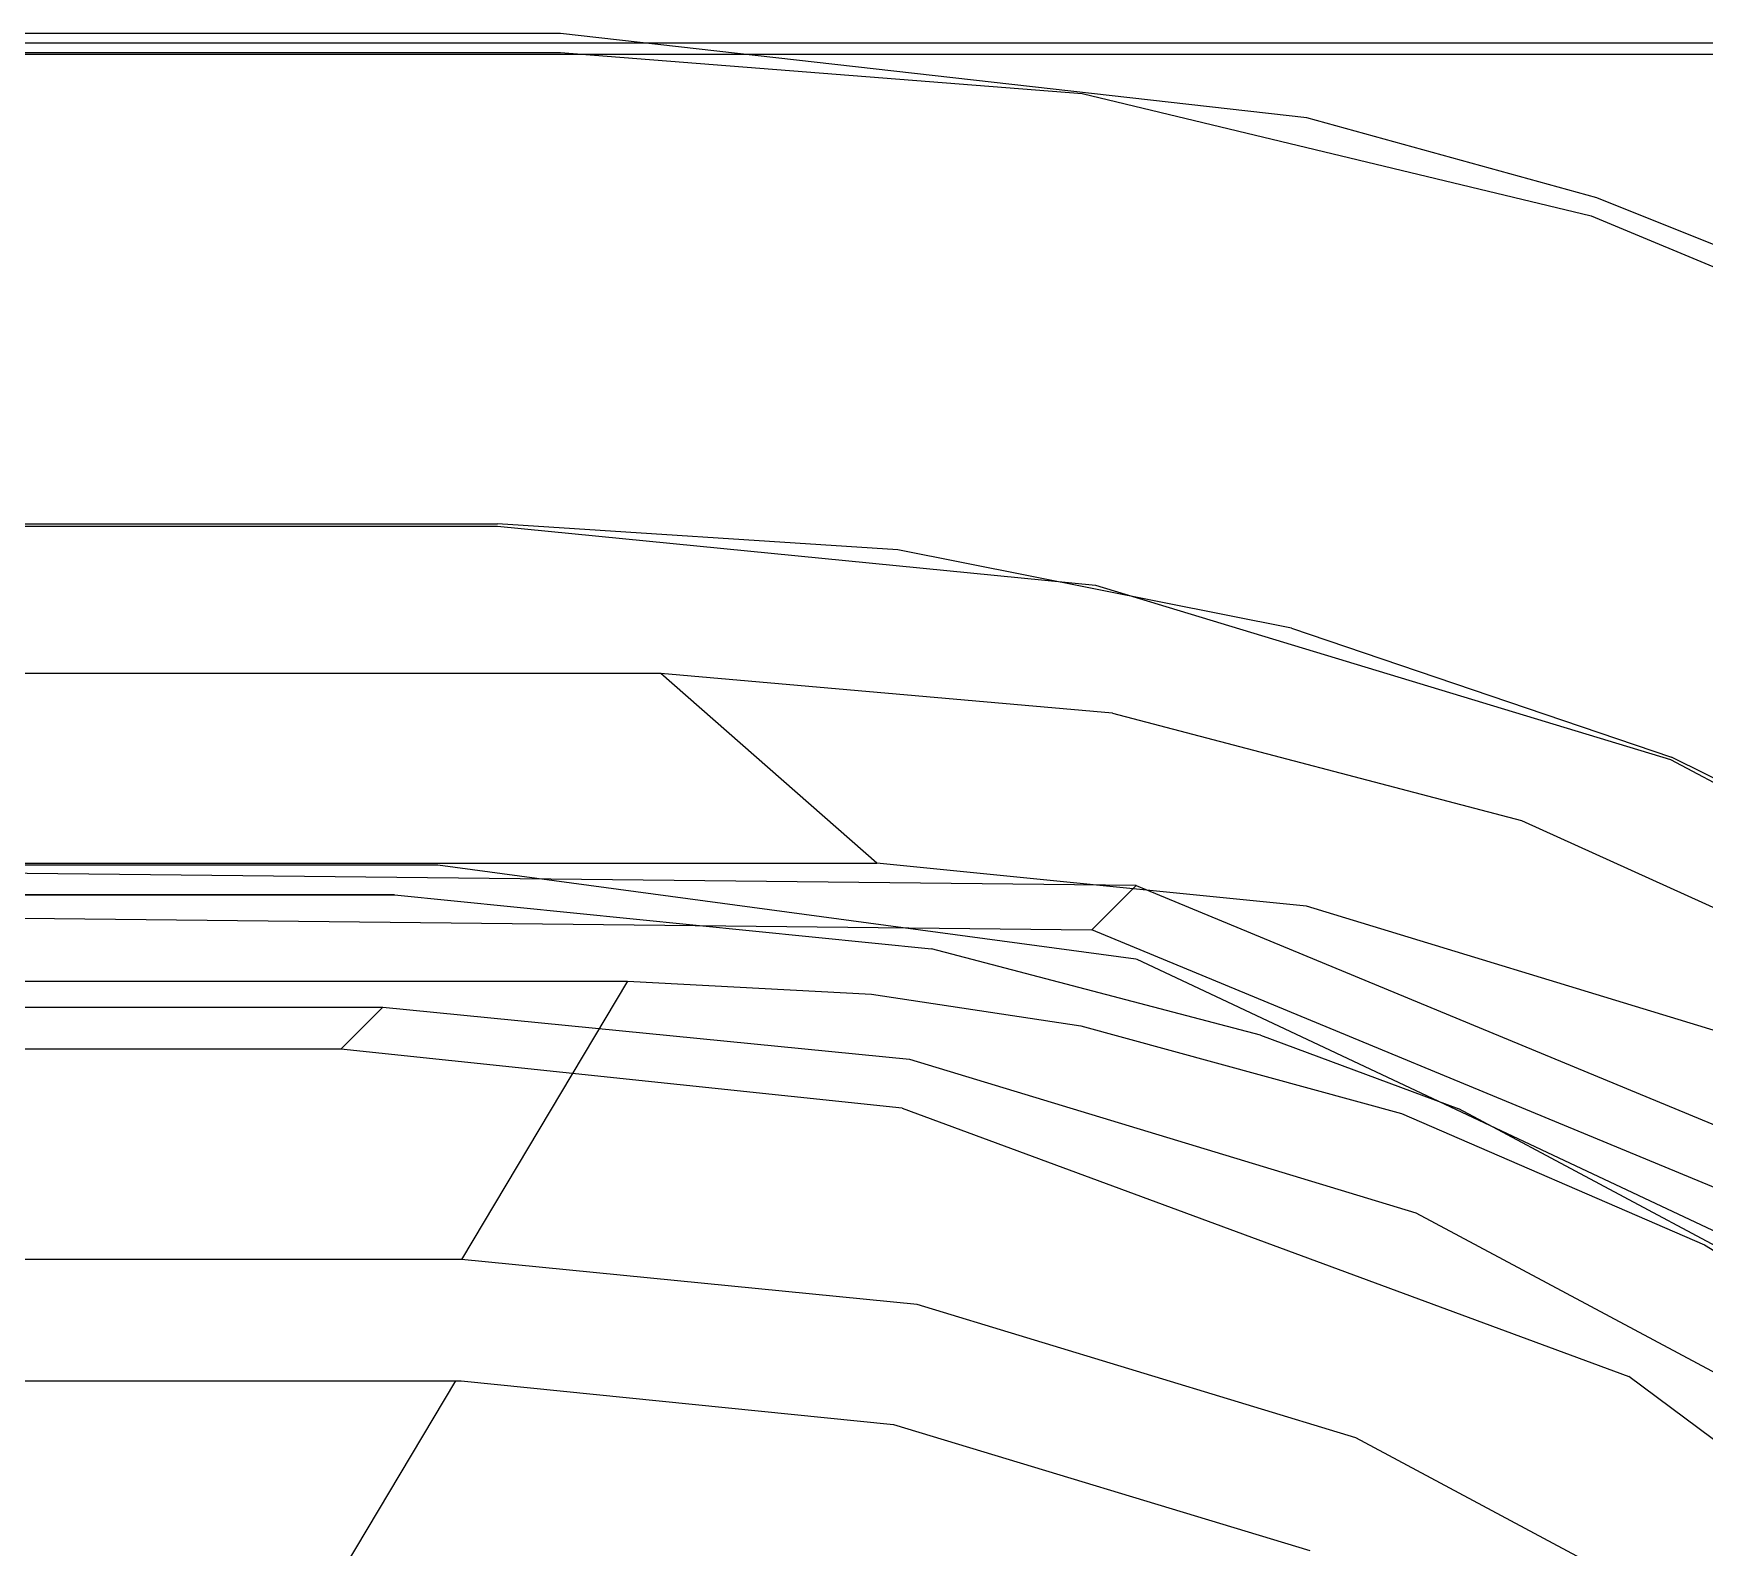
# Model space of a CAD drawing. Extents: x 0 to 153, y -230 to 0.
# Drawn here: x 114.8 to 131.28, y -14.84 to 0.1 of the extents above; entities that cross this region are included whole.
import ezdxf

# ---------------------------------------------------------------- set-up
doc = ezdxf.new("R2010")
doc.units = 0
doc.header["$MEASUREMENT"] = 0
for name, color, linetype in [('Layer1', 252, 'CONTINUOUS'), ('Layer2', 252, 'CONTINUOUS'), ('Layer3', 254, 'CONTINUOUS')]:
    doc.layers.add(name, color=color, linetype=linetype)

msp = doc.modelspace()

# ---------------------------------------------------------------- linework, layer by layer
at = {"layer": 'Layer1', "linetype": 'Continuous'}
for points, invisible_edges in [([(149.997, -0.107, 207.725), (149.997, 0, 219.989), (3.003, 0, 220), (3.003, -0.107, 207.736)], 5), ([(3.003, -0.074, 220.376), (3.003, 0, 219.989), (149.997, 0, 219.989), (149.997, -0.074, 220.376)], 15), ([(149.997, -0.291, 220.705), (149.997, -0.074, 220.376), (3.003, -0.074, 220.376), (3.003, -0.291, 220.705)], 15), ([(3.003, -0.164, 207.4), (3.003, -0.107, 207.736), (149.997, -0.107, 207.725), (149.997, -0.164, 207.4)], 15), ([(3.003, -0.336, 207.106), (3.003, -0.164, 207.4), (149.997, -0.164, 207.4), (149.997, -0.336, 207.095)], 15), ([(3.003, -0.618, 220.924), (3.003, -0.291, 220.705), (149.997, -0.291, 220.705), (149.997, -0.618, 220.924)], 15), ([(149.997, -0.495, 206.94), (149.997, -0.336, 207.095), (3.003, -0.336, 207.106), (3.003, -0.495, 206.952)], 15), ([(3.003, -0.902, 206.751), (3.003, -0.495, 206.952), (149.997, -0.495, 206.94), (149.996, -0.902, 206.762)], 15), ([(3.003, -0.618, 220.924), (3.003, -1.004, 221.002), (149.997, -1.004, 221.002), (149.997, -0.618, 220.924)], 15), ([(149.996, -0.902, 206.762), (147.117, -5.361, 205.804), (5.883, -5.361, 205.804), (3.003, -0.902, 206.751)], 15), ([(34.211, -6.375, 221.002), (118.789, -6.375, 221.002), (149.997, -1.004, 221.002), (3.003, -1.004, 221.002)], 15), ([(149.997, -1.004, 221.002), (149.997, -1.004, 221.002), (118.789, -6.375, 221.002), (127.189, -7.675, 221.002)], 15), ([(149.997, -1.004, 221.002), (151.728, -2.004, 221.002), (135.019, -11.601, 221.002), (127.189, -7.675, 221.002)], 15), ([(147.117, -5.361, 205.804), (118.789, -6.1, 202.628), (34.211, -6.1, 202.628), (5.883, -5.361, 205.804)], 15), ([(118.789, -6.1, 202.628), (123.322, -8.72, 202.307), (147.117, -5.361, 205.804)], 15), ([(123.322, -8.72, 202.307), (126.34, -9.35, 202.307), (147.117, -5.361, 205.804)], 15), ([(126.34, -9.35, 202.307), (131.504, -11.864, 201.996), (132.456, -12.29, 201.924), (147.117, -5.361, 205.804)], 15), ([(118.789, -6.1, 202.628), (119.639, -8.365, 191.324), (33.36, -8.405, 191.324), (34.211, -6.1, 202.628)], 15), ([(118.788, -8.11, 221.002), (118.789, -6.1, 202.628), (34.211, -6.1, 202.628), (34.212, -8.11, 221.002)], 15), ([(118.789, -6.1, 202.628), (125.674, -9.037, 221.002), (118.788, -8.11, 221.002)], 13), ([(125.675, -9.035, 221.002), (118.789, -6.102, 202.628), (120.421, -8.412, 192.206), (121.766, -8.553, 189.905)], 15), ([(118.789, -6.102, 202.628), (120.421, -8.412, 192.206), (119.639, -8.365, 191.324)], 15), ([(118.789, -6.375, 221.002), (118.788, -8.11, 221.002), (34.212, -8.11, 221.002), (34.211, -6.375, 221.002)], 13), ([(127.189, -7.675, 221.002), (125.674, -9.037, 221.002), (118.788, -8.11, 221.002), (118.789, -6.375, 221.002)], 15), ([(135.019, -11.601, 221.002), (133.793, -12.859, 221.002), (125.674, -9.037, 221.002), (127.189, -7.675, 221.002)], 15), ([(31.653, -8.794, 178.624), (33.36, -8.405, 191.324), (119.639, -8.365, 191.324), (121.345, -8.794, 178.624)], 15), ([(120.421, -8.412, 192.206), (119.639, -8.365, 191.324), (120.192, -8.487, 188.657)], 15), ([(121.346, -8.794, 178.624), (120.588, -8.571, 185.914), (120.192, -8.487, 188.657), (119.639, -8.365, 191.324)], 15), ([(120.421, -8.412, 192.206), (121.766, -8.553, 189.905), (120.192, -8.487, 188.657)], 15), ([(121.766, -8.553, 189.905), (120.192, -8.487, 188.657), (120.588, -8.571, 185.914)], 15), ([(120.588, -8.571, 185.914), (123.204, -8.797, 185.933), (121.766, -8.553, 189.905)], 15), ([(123.204, -8.797, 185.933), (120.588, -8.571, 185.914), (121.346, -8.794, 178.624)], 15), ([(121.766, -8.553, 189.905), (121.766, -8.553, 189.905), (125.675, -9.035, 221.002), (127.268, -10.027, 166.833)], 15), ([(31.653, -8.794, 178.624), (30.817, -9.53, 154.552), (122.182, -9.53, 154.552), (121.345, -8.794, 178.624)], 15), ([(123.204, -8.797, 185.933), (124.953, -9.227, 178.953), (121.346, -8.794, 178.624)], 15), ([(121.346, -8.794, 178.624), (127.268, -10.027, 166.833), (124.953, -9.227, 178.953)], 15), ([(121.346, -8.794, 178.624), (127.268, -10.027, 166.833), (123.437, -9.228, 166.543)], 15), ([(121.346, -8.794, 178.624), (122.183, -9.53, 154.552), (123.437, -9.228, 166.543)], 15), ([(125.675, -9.035, 221.002), (133.794, -12.857, 221.002), (127.268, -10.027, 166.833)], 14), ([(123.437, -9.228, 166.543), (125.158, -9.745, 154.44), (122.183, -9.53, 154.552)], 15), ([(123.437, -9.228, 166.543), (127.268, -10.027, 166.833), (125.158, -9.745, 154.44)], 15), ([(30.097, -10.265, 130.479), (122.903, -10.265, 130.479), (122.182, -9.53, 154.552), (30.817, -9.53, 154.552)], 15), ([(122.183, -9.53, 154.552), (124.792, -9.695, 154.46), (123.018, -10.265, 130.48), (122.903, -10.265, 130.479)], 15), ([(123.018, -10.265, 130.48), (125.431, -10.415, 130.523), (124.792, -9.695, 154.46)], 15), ([(124.792, -9.695, 154.46), (125.158, -9.745, 154.44), (125.431, -10.415, 130.523)], 15), ([(127.268, -10.027, 166.833), (129.145, -10.886, 154.7), (125.158, -9.745, 154.44)], 15), ([(125.431, -10.415, 130.523), (126.602, -10.597, 130.542), (125.158, -9.745, 154.44)], 15), ([(125.158, -9.745, 154.44), (127.546, -10.797, 130.555), (126.602, -10.597, 130.542)], 15), ([(127.546, -10.797, 130.555), (127.912, -10.888, 130.564), (125.158, -9.745, 154.44)], 15), ([(125.158, -9.745, 154.44), (129.145, -10.886, 154.7), (127.912, -10.888, 130.564)], 15), ([(127.268, -10.027, 166.833), (129.145, -10.886, 154.7), (133.794, -12.857, 221.002)], 15), ([(120.692, -11.451, 127.219), (122.903, -10.265, 130.479), (30.097, -10.265, 130.479), (32.306, -11.451, 127.219)], 15), ([(122.903, -10.265, 130.479), (120.693, -11.451, 127.219), (122.902, -11.598, 126.817)], 15), ([(123.018, -10.265, 130.48), (122.903, -10.265, 130.479), (122.902, -11.598, 126.817), (123.471, -11.682, 126.609)], 15), ([(125.431, -10.415, 130.523), (123.018, -10.265, 130.48), (123.471, -11.682, 126.609)], 15), ([(125.431, -10.415, 130.523), (126.602, -10.597, 130.542), (123.471, -11.682, 126.609)], 15), ([(126.602, -10.597, 130.542), (127.103, -12.61, 125.414), (123.471, -11.682, 126.609), (126.602, -10.597, 130.542)], 15), ([(126.602, -10.597, 130.542), (127.546, -10.797, 130.555), (127.103, -12.61, 125.414)], 15), ([(127.546, -10.797, 130.555), (128.338, -12.041, 127.853), (127.103, -12.61, 125.414)], 15), ([(127.546, -10.797, 130.555), (127.912, -10.888, 130.564), (128.338, -12.041, 127.853)], 15), ([(127.912, -10.888, 130.564), (130.988, -12.055, 130.673), (129.145, -10.886, 154.7)], 15), ([(127.912, -10.888, 130.564), (129.28, -12.385, 127.853), (130.988, -12.055, 130.673)], 15), ([(127.912, -10.888, 130.564), (128.338, -12.041, 127.853), (129.28, -12.385, 127.853)], 15), ([(133.794, -12.857, 221.002), (129.145, -10.886, 154.7), (133.34, -13.502, 130.704)], 15), ([(129.145, -10.886, 154.7), (133.34, -13.502, 130.704), (131.997, -12.62, 130.704)], 15), ([(131.997, -12.62, 130.704), (130.988, -12.055, 130.673), (129.145, -10.886, 154.7)], 15), ([(119.13, -14.068, 88.323), (33.868, -14.068, 88.323), (32.306, -11.451, 127.219), (120.692, -11.451, 127.219)], 15), ([(122.902, -11.598, 126.817), (120.692, -11.451, 127.219), (119.907, -12.766, 107.675)], 15), ([(122.902, -11.598, 126.817), (123.471, -11.682, 126.609), (119.907, -12.766, 107.675)], 15), ([(123.076, -13.017, 107.565), (119.907, -12.766, 107.675), (123.471, -11.682, 126.609)], 15), ([(123.471, -11.682, 126.609), (123.076, -13.017, 107.565), (126.328, -13.798, 107.487)], 15), ([(126.328, -13.798, 107.487), (123.471, -11.682, 126.609), (127.103, -12.61, 125.414)], 15), ([(128.338, -12.041, 127.853), (128.232, -13.039, 125.147), (127.103, -12.61, 125.414)], 15), ([(128.338, -12.041, 127.853), (129.28, -12.385, 127.853), (128.232, -13.039, 125.147)], 15), ([(130.988, -12.055, 130.673), (129.28, -12.385, 127.853), (130.619, -14.168, 125.063)], 15), ([(130.988, -12.055, 130.673), (131.997, -12.62, 130.704), (130.619, -14.168, 125.063)], 15), ([(129.28, -12.385, 127.853), (128.232, -13.039, 125.147), (130.619, -14.168, 125.063)], 15), ([(127.103, -12.61, 125.414), (128.232, -13.039, 125.147), (126.328, -13.798, 107.487)], 15), ([(131.997, -12.62, 130.704), (133.422, -15.995, 125.319), (130.619, -14.168, 125.063)], 15), ([(119.263, -14.068, 88.321), (119.13, -14.068, 88.323), (119.907, -12.766, 107.675), (123.076, -13.017, 107.565)], 15), ([(123.076, -13.017, 107.565), (123.235, -14.486, 88.208), (119.263, -14.068, 88.321)], 15), ([(123.235, -14.486, 88.208), (127.038, -15.647, 88.142), (123.076, -13.017, 107.565)], 15), ([(123.076, -13.017, 107.565), (126.328, -13.798, 107.487), (127.038, -15.647, 88.142)], 15), ([(126.328, -13.798, 107.487), (128.232, -13.039, 125.147), (130.619, -14.168, 125.063)], 15), ([(130.619, -14.168, 125.063), (126.328, -13.798, 107.487), (129.304, -15.032, 107.451)], 15), ([(126.328, -13.798, 107.487), (129.304, -15.032, 107.451), (127.038, -15.647, 88.142)], 15), ([(34.057, -15.484, 83.686), (33.868, -14.068, 88.323), (119.13, -14.068, 88.323), (118.942, -15.484, 83.686)], 15), ([(119.263, -14.068, 88.321), (119.13, -14.068, 88.323), (118.942, -15.484, 83.686), (122.143, -14.991, 85.992)], 15), ([(119.263, -14.068, 88.321), (123.235, -14.486, 88.208), (122.143, -14.991, 85.992)], 15), ([(130.619, -14.168, 125.063), (129.304, -15.032, 107.451), (132.122, -16.756, 107.454)], 15), ([(130.619, -14.168, 125.063), (133.422, -15.995, 125.319), (132.122, -16.756, 107.454)], 15), ([(123.235, -14.486, 88.208), (124.956, -15.616, 85.992), (122.143, -14.991, 85.992)], 15), ([(123.235, -14.486, 88.208), (127.038, -15.647, 88.142), (127.646, -16.639, 85.992)], 15), ([(123.235, -14.486, 88.208), (124.956, -15.616, 85.992), (127.646, -16.639, 85.992)], 15)]:
    msp.add_3dface(points, dxfattribs=dict(at, invisible_edges=invisible_edges))
at = {"layer": 'Layer2', "linetype": 'Continuous'}
for points, invisible_edges in [([(33.005, 0.096, 201.095), (33.005, -0.092, 190.352), (119.995, -0.092, 190.352), (119.995, 0.096, 201.095)], 5), ([(33.005, -0.011, 201.68), (33.005, 0.096, 201.095), (119.995, 0.096, 201.095), (119.995, -0.011, 201.68)], 15), ([(119.995, -0.011, 201.68), (119.995, 0.096, 201.095), (127.36, -0.736, 201.095), (127.336, -0.84, 201.68)], 15), ([(119.995, -0.092, 190.352), (119.995, -0.092, 190.352), (127.36, -0.736, 201.095), (119.995, 0.096, 201.095)], 11), ([(119.995, -0.011, 201.68), (119.995, -0.336, 202.177), (33.005, -0.336, 202.177), (33.005, -0.011, 201.68)], 15), ([(33.005, -0.092, 190.352), (33.005, -0.302, 189.61), (119.995, -0.302, 189.61), (119.995, -0.092, 190.352)], 15), ([(119.995, -0.011, 201.68), (119.995, -0.336, 202.177), (127.263, -1.156, 202.177), (127.336, -0.84, 201.68)], 15), ([(119.995, -0.302, 189.61), (119.995, -0.092, 190.352), (125.143, -0.498, 190.352), (125.11, -0.706, 189.61)], 15), ([(125.143, -0.498, 190.352), (125.143, -0.498, 190.352), (127.36, -0.736, 201.095), (119.995, -0.092, 190.352)], 7), ([(119.995, -0.302, 189.61), (119.995, -0.092, 190.352), (125.143, -0.498, 190.352), (125.11, -0.706, 189.61)], 15), ([(119.995, -0.302, 189.61), (119.995, -0.852, 189.069), (33.005, -0.852, 189.069), (33.005, -0.302, 189.61)], 15), ([(125.024, -1.249, 189.069), (125.11, -0.706, 189.61), (119.995, -0.302, 189.61), (119.995, -0.852, 189.069)], 15), ([(125.024, -1.249, 189.069), (125.11, -0.706, 189.61), (119.995, -0.302, 189.61), (119.995, -0.852, 189.069)], 15), ([(33.005, -0.336, 202.177), (33.005, -0.827, 202.51), (119.995, -0.827, 202.51), (119.995, -0.336, 202.177)], 15), ([(119.995, -0.827, 202.51), (119.995, -0.336, 202.177), (127.263, -1.156, 202.177), (127.154, -1.636, 202.51)], 15), ([(130.099, -1.905, 189.61), (130.164, -1.705, 190.352), (125.143, -0.498, 190.352), (125.11, -0.706, 189.61)], 15), ([(130.099, -1.905, 189.61), (130.164, -1.705, 190.352), (125.143, -0.498, 190.352), (125.11, -0.706, 189.61)], 15), ([(130.164, -1.705, 190.352), (130.164, -1.705, 190.352), (130.222, -1.526, 201.095), (125.143, -0.498, 190.352)], 7), ([(127.36, -0.736, 201.095), (127.36, -0.736, 201.095), (125.143, -0.498, 190.352), (130.222, -1.526, 201.095)], 7), ([(129.929, -2.428, 189.069), (125.024, -1.249, 189.069), (125.11, -0.706, 189.61), (130.099, -1.905, 189.61)], 15), ([(129.929, -2.428, 189.069), (125.024, -1.249, 189.069), (125.11, -0.706, 189.61), (130.099, -1.905, 189.61)], 15), ([(127.36, -0.736, 201.095), (127.36, -0.736, 201.095), (127.336, -0.84, 201.68), (130.222, -1.526, 201.095)], 15), ([(119.995, -0.827, 202.51), (119.995, -1.41, 202.628), (33.005, -1.41, 202.628), (33.005, -0.827, 202.51)], 15), ([(33.005, -0.852, 189.069), (33.005, -1.597, 188.872), (119.995, -1.597, 188.872), (119.995, -0.852, 189.069)], 15), ([(119.995, -1.41, 202.628), (119.995, -0.827, 202.51), (127.154, -1.636, 202.51), (127.024, -2.204, 202.628)], 15), ([(119.995, -1.597, 188.872), (124.907, -1.985, 188.872), (125.024, -1.249, 189.069), (119.995, -0.852, 189.069)], 15), ([(119.995, -1.597, 188.872), (124.907, -1.985, 188.872), (125.024, -1.249, 189.069), (119.995, -0.852, 189.069)], 15), ([(134.308, -3.281, 201.68), (127.336, -0.84, 201.68), (127.263, -1.156, 202.177), (134.167, -3.574, 202.177)], 15), ([(130.222, -1.526, 201.095), (130.222, -1.526, 201.095), (127.336, -0.84, 201.68), (134.308, -3.281, 201.68)], 15), ([(129.929, -2.428, 189.069), (129.698, -3.137, 188.872), (124.907, -1.985, 188.872), (125.024, -1.249, 189.069)], 15), ([(129.929, -2.428, 189.069), (129.698, -3.137, 188.872), (124.907, -1.985, 188.872), (125.024, -1.249, 189.069)], 15), ([(134.167, -3.574, 202.177), (127.263, -1.156, 202.177), (127.154, -1.636, 202.51), (133.953, -4.017, 202.51)], 15), ([(34.211, -6.102, 202.628), (33.005, -1.41, 202.628), (119.995, -1.41, 202.628), (118.789, -6.102, 202.628)], 15), ([(127.272, -7.415, 202.628), (127.024, -2.204, 202.628), (119.995, -1.41, 202.628), (118.789, -6.102, 202.628)], 15), ([(119.995, -1.597, 188.872), (120.988, -6.218, 188.872), (32.012, -6.222, 188.872), (33.005, -1.597, 188.872)], 15), ([(125.442, -6.61, 188.864), (124.907, -1.985, 188.872), (119.995, -1.597, 188.872), (120.988, -6.218, 188.872)], 15), ([(133.953, -4.017, 202.51), (127.154, -1.636, 202.51), (127.024, -2.204, 202.628), (133.701, -4.541, 202.628)], 15), ([(130.164, -1.705, 190.352), (130.164, -1.705, 190.352), (134.354, -3.185, 201.095), (130.222, -1.526, 201.095)], 11), ([(134.354, -3.185, 201.095), (134.354, -3.185, 201.095), (130.222, -1.526, 201.095), (134.308, -3.281, 201.68)], 15), ([(134.935, -3.682, 190.352), (134.839, -3.869, 189.61), (130.099, -1.905, 189.61), (130.164, -1.705, 190.352)], 15), ([(134.934, -3.682, 190.352), (134.839, -3.869, 189.61), (130.099, -1.905, 189.61), (130.164, -1.705, 190.352)], 15), ([(134.934, -3.682, 190.352), (134.934, -3.682, 190.352), (134.354, -3.185, 201.095), (130.164, -1.705, 190.352)], 7), ([(130.099, -1.905, 189.61), (129.929, -2.428, 189.069), (134.589, -4.359, 189.069), (134.839, -3.869, 189.61)], 15), ([(130.099, -1.905, 189.61), (129.929, -2.428, 189.069), (134.589, -4.359, 189.069), (134.839, -3.869, 189.61)], 15), ([(129.477, -7.67, 188.85), (129.698, -3.137, 188.872), (124.907, -1.985, 188.872), (125.442, -6.61, 188.864)], 15), ([(127.024, -2.204, 202.628), (133.701, -4.541, 202.628), (135.178, -11.379, 202.628), (127.272, -7.415, 202.628)], 15), ([(134.251, -5.023, 188.872), (129.698, -3.137, 188.872), (129.929, -2.428, 189.069), (134.589, -4.359, 189.069)], 15), ([(134.251, -5.023, 188.872), (129.698, -3.137, 188.872), (129.929, -2.428, 189.069), (134.589, -4.359, 189.069)], 15), ([(133.511, -9.495, 188.835), (134.251, -5.023, 188.872), (129.698, -3.137, 188.872), (129.477, -7.67, 188.85)], 15), ([(125.442, -6.61, 188.864), (120.988, -6.218, 188.872), (123.117, -8.091, 127.594)], 14), ([(125.442, -6.61, 188.864), (127.357, -8.515, 127.6), (123.117, -8.091, 127.594)], 13), ([(125.442, -6.61, 188.864), (129.477, -7.67, 188.85), (127.357, -8.515, 127.6)], 14), ([(129.477, -7.67, 188.85), (131.412, -9.749, 127.605), (127.357, -8.515, 127.6)], 13), ([(129.477, -7.67, 188.85), (133.511, -9.495, 188.835), (131.412, -9.749, 127.605)], 14), ([(29.882, -8.201, 127.164), (29.882, -8.091, 127.594), (123.117, -8.09, 127.594), (123.117, -8.201, 127.164)], 15), ([(123.117, -8.406, 126.893), (123.117, -8.201, 127.164), (29.882, -8.201, 127.164), (29.882, -8.406, 126.893)], 15), ([(127.357, -8.514, 127.6), (123.117, -8.09, 127.594), (123.117, -8.201, 127.164), (127.357, -8.514, 127.6)], 15), ([(127.357, -8.514, 127.6), (127.341, -8.592, 127.23), (123.117, -8.201, 127.164), (127.357, -8.514, 127.6)], 15), ([(127.341, -8.592, 127.23), (123.117, -8.406, 126.893), (123.117, -8.201, 127.164)], 15), ([(29.882, -8.544, 126.784), (29.882, -8.406, 126.893), (123.117, -8.406, 126.893), (123.117, -8.544, 126.784)], 15), ([(123.117, -8.406, 126.893), (127.295, -8.821, 126.895), (127.341, -8.592, 127.23)], 15), ([(127.295, -8.821, 126.895), (123.117, -8.544, 126.784), (123.117, -8.406, 126.893)], 15), ([(120.658, -8.865, 126.647), (123.117, -8.544, 126.784), (29.882, -8.544, 126.784), (32.341, -8.865, 126.647)], 15), ([(123.117, -8.544, 126.784), (123.117, -8.751, 126.681), (120.658, -8.865, 126.647)], 15), ([(127.295, -8.821, 126.895), (127.227, -9.161, 126.681), (123.117, -8.544, 126.784)], 15), ([(123.117, -8.544, 126.784), (123.117, -8.751, 126.681), (127.227, -9.161, 126.681)], 15), ([(127.357, -8.514, 127.6), (131.412, -9.748, 127.605), (127.341, -8.592, 127.23)], 15), ([(131.381, -9.821, 127.234), (127.295, -8.821, 126.895), (127.341, -8.592, 127.23)], 15), ([(131.381, -9.821, 127.234), (127.341, -8.592, 127.23), (131.412, -9.748, 127.605)], 15), ([(32.341, -8.865, 126.647), (32.341, -9.009, 126.589), (120.658, -9.009, 126.589), (120.658, -8.865, 126.647)], 15), ([(120.658, -8.865, 126.647), (123.117, -8.751, 126.681), (123.117, -8.952, 126.631)], 15), ([(123.117, -8.952, 126.631), (120.658, -9.009, 126.589), (120.658, -8.865, 126.647)], 15), ([(127.227, -9.161, 126.681), (125.226, -9.202, 126.621), (123.117, -8.751, 126.681)], 15), ([(125.226, -9.202, 126.621), (123.117, -8.952, 126.631), (123.117, -8.751, 126.681)], 15), ([(131.292, -10.037, 126.897), (127.295, -8.821, 126.895), (127.227, -9.161, 126.681)], 15), ([(127.295, -8.821, 126.895), (131.381, -9.821, 127.234), (131.292, -10.037, 126.897)], 15), ([(120.658, -9.133, 126.483), (120.658, -9.009, 126.589), (32.341, -9.009, 126.589), (32.341, -9.133, 126.483)], 15), ([(120.658, -9.009, 126.589), (123.1, -9.109, 126.581), (123.117, -8.952, 126.631)], 15), ([(120.658, -9.009, 126.589), (120.658, -9.133, 126.483), (123.1, -9.109, 126.581)], 15), ([(123.117, -8.952, 126.631), (123.1, -9.109, 126.581), (125.226, -9.202, 126.621)], 15), ([(32.341, -9.218, 126.343), (32.341, -9.133, 126.483), (120.658, -9.133, 126.483), (120.658, -9.218, 126.343)], 15), ([(120.658, -9.253, 126.192), (120.658, -9.218, 126.343), (32.341, -9.218, 126.343), (32.341, -9.252, 126.192)], 15), ([(120.658, -9.133, 126.483), (123.1, -9.109, 126.581), (123.083, -9.248, 126.476)], 15), ([(123.083, -9.248, 126.476), (120.658, -9.218, 126.343), (120.658, -9.133, 126.483)], 15), ([(120.658, -9.218, 126.343), (123.071, -9.342, 126.329), (123.083, -9.248, 126.476)], 15), ([(120.658, -9.218, 126.343), (123.071, -9.342, 126.329), (120.658, -9.252, 126.192)], 15), ([(123.1, -9.109, 126.581), (123.083, -9.248, 126.476), (125.191, -9.376, 126.588)], 15), ([(125.226, -9.202, 126.621), (125.191, -9.376, 126.588), (123.1, -9.109, 126.581)], 15), ([(126.741, -9.555, 126.621), (125.191, -9.376, 126.588), (125.226, -9.202, 126.621)], 15), ([(128.559, -9.834, 126.621), (127.227, -9.161, 126.681), (125.226, -9.202, 126.621)], 15), ([(128.559, -9.834, 126.621), (126.741, -9.555, 126.621), (125.226, -9.202, 126.621)], 15), ([(127.227, -9.161, 126.681), (131.292, -10.037, 126.897), (131.158, -10.357, 126.682)], 15), ([(131.158, -10.357, 126.682), (128.559, -9.834, 126.621), (127.227, -9.161, 126.681)], 15), ([(120.658, -9.253, 126.192), (123.166, -10.89, 105.486), (119.02, -11.999, 85.387)], 15), ([(120.658, -9.252, 126.192), (123.071, -9.342, 126.329), (123.065, -9.38, 126.169)], 15), ([(120.658, -9.253, 126.192), (123.065, -9.381, 126.169), (123.166, -10.89, 105.486)], 14), ([(125.137, -9.649, 126.33), (123.065, -9.38, 126.169), (123.071, -9.342, 126.329)], 15), ([(123.065, -9.38, 126.169), (125.137, -9.649, 126.33), (125.129, -9.693, 126.156), (123.065, -9.38, 126.169)], 15), ([(123.065, -9.381, 126.169), (125.129, -9.695, 126.156), (123.166, -10.89, 105.486)], 14), ([(123.083, -9.248, 126.476), (123.071, -9.342, 126.329), (125.159, -9.537, 126.487), (123.083, -9.248, 126.476)], 15), ([(123.071, -9.342, 126.329), (125.159, -9.537, 126.487), (125.137, -9.649, 126.33)], 15), ([(125.191, -9.376, 126.588), (125.159, -9.537, 126.487), (123.083, -9.248, 126.476)], 15), ([(128.401, -10.251, 126.589), (125.191, -9.376, 126.588), (125.159, -9.537, 126.487), (128.401, -10.251, 126.589)], 15), ([(128.401, -10.251, 126.589), (125.191, -9.376, 126.588), (126.741, -9.555, 126.621)], 15), ([(128.347, -10.406, 126.487), (125.137, -9.649, 126.33), (125.159, -9.537, 126.487)], 15), ([(125.159, -9.537, 126.487), (128.347, -10.406, 126.487), (128.401, -10.251, 126.589)], 15), ([(126.741, -9.555, 126.621), (128.464, -10.09, 126.621), (128.559, -9.834, 126.621)], 15), ([(128.464, -10.09, 126.621), (128.401, -10.251, 126.589), (126.741, -9.555, 126.621)], 15), ([(125.129, -9.695, 126.156), (126.798, -11.735, 105.397), (123.166, -10.89, 105.486)], 15), ([(128.309, -10.514, 126.331), (125.129, -9.693, 126.156), (125.137, -9.649, 126.33)], 15), ([(125.129, -9.693, 126.156), (128.309, -10.514, 126.331), (128.294, -10.557, 126.157)], 15), ([(125.129, -9.695, 126.156), (128.294, -10.558, 126.157), (126.798, -11.735, 105.397)], 14), ([(125.137, -9.649, 126.33), (128.347, -10.406, 126.487), (128.309, -10.514, 126.331)], 15), ([(130.741, -11.03, 126.621), (128.559, -9.834, 126.621), (128.464, -10.09, 126.621), (130.741, -11.03, 126.621)], 15), ([(131.158, -10.357, 126.682), (131.741, -11.001, 126.621), (128.559, -9.834, 126.621), (131.158, -10.357, 126.682)], 15), ([(131.741, -11.001, 126.621), (130.741, -11.03, 126.621), (128.559, -9.834, 126.621)], 15), ([(134.967, -12.009, 126.898), (131.158, -10.357, 126.682), (131.292, -10.037, 126.897)], 15), ([(130.741, -11.03, 126.621), (128.401, -10.251, 126.589), (128.464, -10.09, 126.621)], 15), ([(131.434, -11.566, 126.589), (128.347, -10.406, 126.487), (128.401, -10.251, 126.589)], 15), ([(128.401, -10.251, 126.589), (131.434, -11.566, 126.589), (130.741, -11.03, 126.621)], 15), ([(131.158, -10.357, 126.682), (134.774, -12.298, 126.682), (134.967, -12.009, 126.898)], 15), ([(134.774, -12.298, 126.682), (131.158, -10.357, 126.682), (131.741, -11.001, 126.621)], 15), ([(128.309, -10.514, 126.331), (128.294, -10.557, 126.157), (131.306, -11.813, 126.332)], 15), ([(128.347, -10.406, 126.487), (128.309, -10.514, 126.331), (131.358, -11.712, 126.487)], 15), ([(131.358, -11.712, 126.487), (131.306, -11.813, 126.332), (128.309, -10.514, 126.331)], 15), ([(131.434, -11.566, 126.589), (131.358, -11.712, 126.487), (128.347, -10.406, 126.487)], 15), ([(128.294, -10.558, 126.157), (131.285, -11.855, 126.158), (126.798, -11.735, 105.397)], 14), ([(131.306, -11.813, 126.332), (131.285, -11.854, 126.158), (128.294, -10.557, 126.157)], 15), ([(123.166, -10.89, 105.486), (123.516, -12.444, 85.381), (119.02, -11.999, 85.387)], 13), ([(123.166, -10.89, 105.486), (126.798, -11.735, 105.397), (123.516, -12.444, 85.381)], 15), ([(130.741, -11.03, 126.621), (134.374, -13.17, 126.621), (131.741, -11.001, 126.621)], 15), ([(130.741, -11.03, 126.621), (131.434, -11.566, 126.589), (134.374, -13.17, 126.621)], 15), ([(126.798, -11.735, 105.397), (127.844, -13.758, 85.377), (123.516, -12.444, 85.381)], 13), ([(131.285, -11.855, 126.158), (130.123, -13.088, 105.354), (126.798, -11.735, 105.397)], 15), ([(126.798, -11.735, 105.397), (130.123, -13.088, 105.354), (127.844, -13.758, 85.377)], 15), ([(131.285, -11.855, 126.158), (134.075, -13.57, 126.158), (130.123, -13.088, 105.354)], 14), ([(119.02, -11.999, 85.387), (119.02, -12.121, 84.971), (33.98, -12.121, 84.971), (33.98, -11.999, 85.387)], 15), ([(119.02, -11.999, 85.387), (119.02, -12.121, 84.971), (123.516, -12.444, 85.381)], 15), ([(33.98, -12.121, 84.971), (33.98, -12.244, 84.794), (119.02, -12.244, 84.794), (119.02, -12.121, 84.971)], 15), ([(123.516, -12.444, 85.381), (123.502, -12.514, 85.076), (119.02, -12.121, 84.971)], 15), ([(119.02, -12.121, 84.971), (119.02, -12.244, 84.794), (123.502, -12.514, 85.076)], 15), ([(119.02, -12.244, 84.794), (119.02, -12.407, 84.645), (33.98, -12.407, 84.645), (33.98, -12.244, 84.794)], 15), ([(123.502, -12.514, 85.076), (123.468, -12.687, 84.791), (119.02, -12.244, 84.794)], 15), ([(123.468, -12.687, 84.791), (119.02, -12.407, 84.645), (119.02, -12.244, 84.794)], 15), ([(33.98, -12.407, 84.645), (34.037, -12.797, 84.471), (118.962, -12.797, 84.471), (119.02, -12.407, 84.645)], 15), ([(119.02, -12.407, 84.645), (118.962, -12.797, 84.471), (119.019, -12.797, 84.471)], 15), ([(119.02, -12.407, 84.645), (119.396, -12.801, 84.471), (119.019, -12.797, 84.471), (119.02, -12.407, 84.645)], 15), ([(119.02, -12.407, 84.645), (123.416, -12.947, 84.577), (123.468, -12.687, 84.791)], 15), ([(123.416, -12.947, 84.577), (122.891, -13.15, 84.469), (119.02, -12.407, 84.645)], 15), ([(122.891, -13.15, 84.469), (119.396, -12.801, 84.471), (119.02, -12.407, 84.645)], 15), ([(127.816, -13.824, 85.074), (123.468, -12.687, 84.791), (123.502, -12.514, 85.076)], 15), ([(127.844, -13.758, 85.377), (123.502, -12.514, 85.076), (123.516, -12.444, 85.381)], 15), ([(123.502, -12.514, 85.076), (127.816, -13.824, 85.074), (127.844, -13.758, 85.377)], 15), ([(123.468, -12.687, 84.791), (123.416, -12.947, 84.577), (127.748, -13.987, 84.79)], 15), ([(127.816, -13.824, 85.074), (127.748, -13.987, 84.79), (123.468, -12.687, 84.791)], 15), ([(118.962, -12.797, 84.471), (118.962, -12.942, 84.417), (34.037, -12.942, 84.417), (34.037, -12.797, 84.471)], 15), ([(118.962, -12.797, 84.471), (119.019, -12.797, 84.471), (118.962, -12.942, 84.417), (118.962, -12.797, 84.471)], 15), ([(119.019, -12.797, 84.471), (118.962, -12.942, 84.417), (119.019, -12.944, 84.415), (119.019, -12.797, 84.471)], 15), ([(119.019, -12.797, 84.471), (119.396, -12.801, 84.471), (119.019, -12.944, 84.415), (119.019, -12.797, 84.471)], 15), ([(119.019, -12.944, 84.415), (119.396, -12.801, 84.471), (123.331, -13.379, 84.415)], 15), ([(119.396, -12.801, 84.471), (122.891, -13.15, 84.469), (123.331, -13.379, 84.415)], 15), ([(34.037, -12.942, 84.417), (34.037, -13.072, 84.311), (118.962, -13.072, 84.311), (118.962, -12.942, 84.417)], 15), ([(119.019, -12.944, 84.415), (118.962, -12.942, 84.417), (118.962, -13.072, 84.311)], 15), ([(119.019, -12.944, 84.415), (119.019, -13.073, 84.31), (118.962, -13.072, 84.311)], 15), ([(123.331, -13.379, 84.415), (119.019, -13.073, 84.31), (119.019, -12.944, 84.415)], 15), ([(122.891, -13.15, 84.469), (123.416, -12.947, 84.577), (127.647, -14.232, 84.577)], 15), ([(127.748, -13.987, 84.79), (127.647, -14.232, 84.577), (123.416, -12.947, 84.577)], 15), ([(118.962, -13.072, 84.311), (118.962, -13.16, 84.168), (34.037, -13.16, 84.168), (34.037, -13.072, 84.311)], 15), ([(34.037, -13.16, 84.168), (34.037, -13.196, 84.014), (118.962, -13.196, 84.014), (118.962, -13.16, 84.168)], 15), ([(118.962, -13.072, 84.311), (119.019, -13.073, 84.31), (118.962, -13.16, 84.168)], 15), ([(119.019, -13.073, 84.31), (119.018, -13.16, 84.168), (118.962, -13.16, 84.168)], 15), ([(118.962, -13.16, 84.168), (119.018, -13.16, 84.168), (118.962, -13.196, 84.014)], 15), ([(119.018, -13.16, 84.168), (119.018, -13.196, 84.014), (118.962, -13.196, 84.014)], 15), ([(119.019, -13.073, 84.31), (123.306, -13.506, 84.31), (119.018, -13.16, 84.168)], 15), ([(119.018, -13.16, 84.168), (123.289, -13.592, 84.169), (123.306, -13.506, 84.31)], 15), ([(119.018, -13.16, 84.168), (123.289, -13.592, 84.169), (119.018, -13.196, 84.014)], 15), ([(119.019, -13.073, 84.31), (123.331, -13.379, 84.415), (123.306, -13.506, 84.31)], 15), ([(122.891, -13.15, 84.469), (127.647, -14.232, 84.577), (126.917, -14.272, 84.467)], 15), ([(126.917, -14.272, 84.467), (123.331, -13.379, 84.415), (122.891, -13.15, 84.469)], 15), ([(130.123, -13.088, 105.354), (133.274, -14.993, 105.356), (127.844, -13.758, 85.377)], 15), ([(134.075, -13.57, 126.158), (133.274, -14.993, 105.356), (130.123, -13.088, 105.354)], 15), ([(117.324, -15.941, 43.217), (118.962, -13.196, 84.014), (119.018, -13.196, 84.014), (121.495, -14.845, 63.339)], 13), ([(119.018, -13.196, 84.014), (123.281, -13.627, 84.015), (123.289, -13.592, 84.169)], 15), ([(119.018, -13.196, 84.014), (123.281, -13.627, 84.015), (121.495, -14.845, 63.339)], 14), ([(123.306, -13.506, 84.31), (123.289, -13.592, 84.169), (127.437, -14.756, 84.311)], 15), ([(127.486, -14.637, 84.415), (123.306, -13.506, 84.31), (123.331, -13.379, 84.415)], 15), ([(127.486, -14.637, 84.415), (127.437, -14.756, 84.311), (123.306, -13.506, 84.31)], 15), ([(126.917, -14.272, 84.467), (127.486, -14.637, 84.415), (123.331, -13.379, 84.415)], 15), ([(123.281, -13.627, 84.015), (127.389, -14.871, 84.017), (121.495, -14.845, 63.339)], 14), ([(123.289, -13.592, 84.169), (123.281, -13.627, 84.015), (127.403, -14.838, 84.17)], 15), ([(127.403, -14.838, 84.17), (127.389, -14.871, 84.017), (123.281, -13.627, 84.015)], 15), ([(127.437, -14.756, 84.311), (127.403, -14.838, 84.17), (123.289, -13.592, 84.169)], 15), ([(127.816, -13.824, 85.074), (127.748, -13.987, 84.79), (131.775, -15.942, 85.073)], 15), ([(127.844, -13.758, 85.377), (127.816, -13.824, 85.074), (131.815, -15.882, 85.376)], 15), ([(131.815, -15.882, 85.376), (131.775, -15.942, 85.073), (127.816, -13.824, 85.074)], 15), ([(133.274, -14.993, 105.356), (131.815, -15.882, 85.376), (127.844, -13.758, 85.377)], 13), ([(127.748, -13.987, 84.79), (127.647, -14.232, 84.577), (131.677, -16.089, 84.789)], 15), ([(131.775, -15.942, 85.073), (131.677, -16.089, 84.789), (127.748, -13.987, 84.79)], 15), ([(126.917, -14.272, 84.467), (130.252, -15.86, 84.469), (127.647, -14.232, 84.577)], 15), ([(130.252, -15.86, 84.469), (127.486, -14.637, 84.415), (126.917, -14.272, 84.467)], 15), ([(131.677, -16.089, 84.789), (131.529, -16.309, 84.577), (127.647, -14.232, 84.577)], 15), ([(127.647, -14.232, 84.577), (130.252, -15.86, 84.469), (131.529, -16.309, 84.577)], 15), ([(127.486, -14.637, 84.415), (127.437, -14.756, 84.311), (131.31, -16.682, 84.416)], 15), ([(127.486, -14.637, 84.415), (131.31, -16.682, 84.416), (130.252, -15.86, 84.469)], 15), ([(127.403, -14.838, 84.17), (127.389, -14.871, 84.017), (131.191, -16.861, 84.172)], 15), ([(131.239, -16.788, 84.312), (127.403, -14.838, 84.17), (127.437, -14.756, 84.311)], 15), ([(131.239, -16.788, 84.312), (131.191, -16.861, 84.172), (127.403, -14.838, 84.17)], 15), ([(127.437, -14.756, 84.311), (131.239, -16.788, 84.312), (131.31, -16.682, 84.416)], 15)]:
    msp.add_3dface(points, dxfattribs=dict(at, invisible_edges=invisible_edges))
for points in [[(29.882, -8.091, 127.594), (123.117, -8.091, 127.594), (120.988, -6.218, 188.872), (32.011, -6.218, 188.872)], [(119.02, -11.999, 85.387), (33.98, -11.999, 85.387), (32.341, -9.253, 126.192), (120.658, -9.253, 126.192)], [(117.324, -15.941, 43.217), (35.675, -15.941, 43.217), (34.037, -13.196, 84.014), (118.962, -13.196, 84.014)]]:
    msp.add_3dface(points, dxfattribs=at)
at = {"layer": 'Layer3', "linetype": 'Continuous'}
for points, invisible_edges in [([(33.626, -3.964, 223.399), (33.626, -3.93, 222.428), (119.374, -3.93, 222.428), (119.374, -3.964, 223.399)], 15), ([(119.374, -4.092, 222.04), (119.374, -3.93, 222.428), (33.626, -3.93, 222.428), (33.626, -4.092, 222.04)], 15), ([(125.406, -4.686, 222.04), (119.374, -4.092, 222.04), (119.374, -3.93, 222.428)], 15), ([(119.374, -3.93, 222.428), (123.431, -4.196, 222.428), (125.437, -4.528, 222.428), (125.406, -4.686, 222.04)], 15), ([(123.426, -4.23, 223.399), (123.431, -4.196, 222.428), (119.374, -3.93, 222.428), (119.374, -3.964, 223.399)], 15), ([(119.374, -4.077, 223.776), (119.374, -3.964, 223.399), (33.626, -3.964, 223.399), (33.626, -4.077, 223.776)], 15), ([(33.626, -4.36, 224.049), (33.626, -4.077, 223.776), (119.374, -4.077, 223.776), (119.374, -4.36, 224.049)], 15), ([(33.626, -4.376, 221.756), (33.626, -4.092, 222.04), (119.374, -4.092, 222.04), (119.374, -4.376, 221.756)], 15), ([(123.426, -4.23, 223.399), (119.374, -4.077, 223.776), (119.374, -3.964, 223.399)], 15), ([(123.411, -4.342, 223.776), (123.426, -4.23, 223.399), (119.374, -4.077, 223.776)], 15), ([(119.374, -4.077, 223.776), (119.374, -4.36, 224.049), (123.411, -4.342, 223.776)], 15), ([(119.374, -4.092, 222.04), (125.35, -4.965, 221.756), (125.406, -4.686, 222.04)], 15), ([(119.374, -4.092, 222.04), (119.374, -4.376, 221.756), (125.35, -4.965, 221.756)], 15), ([(123.411, -4.342, 223.776), (123.426, -4.23, 223.399), (127.409, -5.022, 223.399)], 15), ([(123.431, -4.196, 222.428), (125.437, -4.528, 222.428), (127.409, -5.022, 223.399), (123.426, -4.23, 223.399)], 15), ([(119.374, -4.741, 224.149), (119.374, -4.36, 224.049), (33.626, -4.36, 224.049), (33.626, -4.741, 224.149)], 7), ([(119.374, -4.765, 221.651), (119.374, -4.376, 221.756), (33.626, -4.376, 221.756), (33.626, -4.765, 221.651)], 7), ([(123.411, -4.342, 223.776), (123.374, -4.622, 224.049), (119.374, -4.36, 224.049)], 15), ([(119.374, -4.36, 224.049), (119.374, -4.741, 224.149), (123.374, -4.622, 224.049)], 15), ([(125.275, -5.346, 221.651), (119.374, -4.376, 221.756), (125.35, -4.965, 221.756)], 15), ([(119.374, -4.376, 221.756), (119.374, -4.765, 221.651), (125.275, -5.346, 221.651)], 13), ([(123.411, -4.342, 223.776), (123.374, -4.622, 224.049), (127.38, -5.131, 223.776)], 15), ([(127.409, -5.022, 223.399), (127.38, -5.131, 223.776), (123.411, -4.342, 223.776)], 15), ([(125.437, -4.528, 222.428), (127.418, -4.99, 222.428), (131.206, -6.446, 222.04), (125.406, -4.686, 222.04)], 15), ([(127.409, -5.022, 223.399), (127.418, -4.99, 222.428), (125.437, -4.528, 222.428)], 15), ([(34.642, -8.402, 224.149), (33.626, -4.741, 224.149), (119.374, -4.741, 224.149), (118.358, -8.402, 224.149)], 4), ([(119.374, -4.765, 221.651), (125.676, -8.311, 221.651), (34.792, -7.328, 221.651), (33.626, -4.765, 221.651)], 15), ([(123.657, -8.935, 224.149), (118.358, -8.402, 224.149), (119.374, -4.741, 224.149)], 15), ([(123.374, -4.622, 224.049), (123.325, -5, 224.149), (119.374, -4.741, 224.149)], 13), ([(123.325, -5, 224.149), (119.374, -4.741, 224.149), (123.657, -8.935, 224.149)], 15), ([(119.374, -4.765, 221.651), (125.275, -5.346, 221.651), (125.676, -8.311, 221.651)], 15), ([(123.374, -4.622, 224.049), (123.325, -5, 224.149), (127.307, -5.405, 224.049)], 15), ([(127.38, -5.131, 223.776), (127.307, -5.405, 224.049), (123.374, -4.622, 224.049)], 15), ([(125.406, -4.686, 222.04), (125.35, -4.965, 221.756), (131.097, -6.708, 221.756)], 15), ([(131.206, -6.446, 222.04), (125.406, -4.686, 222.04), (131.097, -6.708, 221.756)], 15), ([(127.307, -5.405, 224.049), (127.208, -5.772, 224.149), (123.325, -5, 224.149)], 13), ([(127.208, -5.772, 224.149), (126.904, -9.788, 224.149), (123.325, -5, 224.149)], 15), ([(123.325, -5, 224.149), (126.904, -9.788, 224.149), (123.657, -8.935, 224.149)], 15), ([(125.35, -4.965, 221.756), (125.275, -5.346, 221.651), (130.949, -7.067, 221.651)], 13), ([(131.097, -6.708, 221.756), (130.949, -7.067, 221.651), (125.35, -4.965, 221.756)], 15), ([(127.38, -5.131, 223.776), (131.255, -6.328, 223.399), (127.409, -5.022, 223.399)], 15), ([(127.409, -5.022, 223.399), (131.255, -6.328, 223.399), (131.268, -6.296, 222.428), (127.418, -4.99, 222.428)], 15), ([(127.418, -4.99, 222.428), (131.206, -6.446, 222.04), (131.268, -6.296, 222.428)], 15), ([(131.212, -6.432, 223.776), (127.307, -5.405, 224.049), (127.38, -5.131, 223.776)], 15), ([(127.38, -5.131, 223.776), (131.212, -6.432, 223.776), (131.255, -6.328, 223.399)], 15), ([(130.949, -7.067, 221.651), (125.676, -8.311, 221.651), (125.275, -5.346, 221.651)], 15), ([(131.104, -6.693, 224.049), (127.208, -5.772, 224.149), (127.307, -5.405, 224.049)], 15), ([(127.307, -5.405, 224.049), (131.104, -6.693, 224.049), (131.212, -6.432, 223.776)], 15), ([(127.208, -5.772, 224.149), (126.904, -9.788, 224.149), (128.861, -10.513, 224.149)], 15), ([(127.208, -5.772, 224.149), (130.958, -7.045, 224.149), (131.104, -6.693, 224.049)], 14), ([(127.208, -5.772, 224.149), (128.861, -10.513, 224.149), (130.958, -7.045, 224.149)], 15), ([(131.268, -6.296, 222.428), (134.914, -8.095, 222.428), (136.552, -9.303, 222.04), (131.206, -6.446, 222.04)], 15), ([(134.897, -8.124, 223.399), (131.212, -6.432, 223.776), (131.255, -6.328, 223.399)], 15), ([(131.255, -6.328, 223.399), (134.897, -8.124, 223.399), (134.914, -8.095, 222.428), (131.268, -6.296, 222.428)], 15), ([(136.394, -9.539, 221.756), (131.097, -6.708, 221.756), (131.206, -6.446, 222.04)], 15), ([(134.841, -8.222, 223.776), (131.104, -6.693, 224.049), (131.212, -6.432, 223.776)], 15), ([(136.552, -9.303, 222.04), (131.206, -6.446, 222.04), (136.394, -9.539, 221.756)], 15), ([(134.897, -8.124, 223.399), (134.841, -8.222, 223.776), (131.212, -6.432, 223.776)], 15), ([(131.097, -6.708, 221.756), (130.949, -7.067, 221.651), (136.178, -9.862, 221.651)], 13), ([(134.699, -8.467, 224.049), (130.958, -7.045, 224.149), (131.104, -6.693, 224.049)], 15), ([(136.178, -9.862, 221.651), (136.394, -9.539, 221.756), (131.097, -6.708, 221.756)], 15), ([(134.841, -8.222, 223.776), (134.699, -8.467, 224.049), (131.104, -6.693, 224.049)], 15), ([(132.634, -11.192, 221.651), (130.949, -7.067, 221.651), (125.676, -8.311, 221.651)], 15), ([(130.958, -7.045, 224.149), (128.861, -10.513, 224.149), (133.657, -13.076, 224.149)], 15), ([(130.949, -7.067, 221.651), (132.634, -11.192, 221.651), (136.178, -9.862, 221.651)], 15), ([(134.699, -8.467, 224.049), (134.509, -8.796, 224.149), (130.958, -7.045, 224.149)], 13), ([(130.958, -7.045, 224.149), (133.657, -13.076, 224.149), (134.509, -8.796, 224.149)], 15), ([(6.378, -36.613, 205.002), (146.622, -36.613, 205.002), (125.24, -8.747, 205.002), (35.228, -7.764, 205.002)], 15), ([(118.358, -8.402, 224.149), (118.244, -8.948, 224.005), (34.756, -8.948, 224.005), (34.642, -8.402, 224.149)], 7), ([(118.358, -8.402, 224.149), (118.244, -8.948, 224.005), (123.58, -9.322, 224.077)], 15), ([(123.657, -8.935, 224.149), (123.58, -9.322, 224.077), (118.358, -8.402, 224.149)], 7), ([(125.24, -8.747, 205.002), (125.676, -8.311, 221.651), (132.634, -11.192, 221.651)], 13), ([(125.24, -8.747, 205.002), (145.639, -29.145, 205.002), (146.622, -36.613, 205.002)], 13), ([(145.639, -29.145, 205.002), (132.198, -11.628, 205.002), (125.24, -8.747, 205.002)], 13), ([(132.634, -11.192, 221.651), (125.24, -8.747, 205.002), (132.198, -11.628, 205.002)], 15), ([(118.244, -8.948, 224.005), (118.244, -9.172, 223.838), (34.756, -9.172, 223.838), (34.756, -8.948, 224.005)], 15), ([(118.244, -8.948, 224.005), (118.244, -9.172, 223.838), (123.58, -9.322, 224.077)], 15), ([(123.657, -8.935, 224.149), (123.58, -9.322, 224.077), (126.904, -9.788, 224.149)], 7), ([(34.756, -9.172, 223.838), (34.756, -9.353, 223.611), (118.244, -9.353, 223.611), (118.244, -9.172, 223.838)], 15), ([(123.58, -9.322, 224.077), (123.507, -9.69, 223.84), (118.244, -9.172, 223.838)], 15), ([(118.244, -9.172, 223.838), (123.457, -9.937, 223.475), (123.507, -9.69, 223.84)], 15), ([(123.457, -9.937, 223.475), (118.244, -9.353, 223.611), (118.244, -9.172, 223.838)], 15), ([(118.244, -9.353, 223.611), (118.244, -9.511, 223.068), (34.756, -9.511, 223.068), (34.756, -9.353, 223.611)], 15), ([(118.244, -9.353, 223.611), (123.44, -10.024, 223.073), (123.457, -9.937, 223.475)], 15), ([(118.244, -9.353, 223.611), (118.244, -9.511, 223.068), (123.44, -10.024, 223.073)], 13), ([(123.58, -9.322, 224.077), (123.507, -9.69, 223.84), (128.711, -10.875, 224.077)], 15), ([(123.58, -9.322, 224.077), (126.904, -9.788, 224.149), (128.711, -10.875, 224.077)], 15), ([(118.244, -9.511, 223.068), (123.367, -10.508, 207.222), (117.829, -9.926, 207.222)], 15), ([(118.244, -9.511, 223.068), (123.44, -10.024, 223.073), (123.367, -10.508, 207.222)], 15), ([(128.567, -11.221, 223.841), (123.457, -9.937, 223.475), (123.507, -9.69, 223.84)], 15), ([(128.711, -10.875, 224.077), (128.567, -11.221, 223.841), (123.507, -9.69, 223.84)], 15), ([(128.711, -10.875, 224.077), (126.904, -9.788, 224.149), (128.861, -10.513, 224.149)], 13), ([(123.367, -10.508, 207.222), (117.829, -9.926, 207.222), (35.171, -9.926, 207.222), (29.633, -10.508, 207.222)], 10), ([(123.367, -10.508, 207.222), (123.367, -10.508, 207.222), (123.44, -10.024, 223.073), (128.436, -11.538, 223.077)], 15), ([(123.457, -9.937, 223.475), (128.471, -11.455, 223.478), (123.44, -10.024, 223.073)], 15), ([(123.44, -10.024, 223.073), (128.436, -11.538, 223.077), (128.471, -11.455, 223.478)], 14), ([(123.457, -9.937, 223.475), (128.567, -11.221, 223.841), (128.471, -11.455, 223.478)], 15), ([(22.463, -13.153, 207.222), (29.633, -10.508, 207.222), (123.367, -10.508, 207.222), (130.537, -13.153, 207.222)], 10), ([(128.436, -11.538, 223.077), (128.436, -11.538, 223.077), (123.367, -10.508, 207.222), (130.537, -13.153, 207.222)], 15), ([(128.861, -10.513, 224.149), (128.711, -10.875, 224.077), (133.657, -13.076, 224.149)], 7), ([(128.711, -10.875, 224.077), (128.567, -11.221, 223.841), (133.438, -13.403, 224.077)], 15), ([(133.657, -13.076, 224.149), (133.438, -13.403, 224.077), (128.711, -10.875, 224.077)], 15), ([(128.567, -11.221, 223.841), (128.471, -11.455, 223.478), (133.23, -13.714, 223.842)], 15), ([(128.567, -11.221, 223.841), (133.23, -13.714, 223.842), (133.438, -13.403, 224.077)], 15), ([(128.471, -11.455, 223.478), (128.436, -11.538, 223.077), (133.04, -14, 223.079)], 13), ([(130.537, -13.153, 207.222), (130.537, -13.153, 207.222), (128.436, -11.538, 223.077), (133.04, -14, 223.079)], 15), ([(133.23, -13.714, 223.842), (133.09, -13.925, 223.479), (128.471, -11.455, 223.478)], 15), ([(128.471, -11.455, 223.478), (133.04, -14, 223.079), (133.09, -13.925, 223.479)], 15), ([(136.66, -17.725, 207.222), (130.537, -13.153, 207.222), (22.463, -13.153, 207.222), (16.34, -17.725, 207.222)], 10), ([(130.537, -13.153, 207.222), (130.537, -13.153, 207.222), (136.66, -17.725, 207.222), (133.04, -14, 223.079)], 15)]:
    msp.add_3dface(points, dxfattribs=dict(at, invisible_edges=invisible_edges))
for points in [[(34.792, -7.328, 221.651), (35.228, -7.764, 205.002), (125.24, -8.747, 205.002), (125.676, -8.311, 221.651)], [(35.171, -9.926, 207.222), (34.756, -9.511, 223.068), (118.244, -9.511, 223.068), (117.829, -9.926, 207.222)]]:
    msp.add_3dface(points, dxfattribs=at)

doc.saveas('drawing.dxf')
